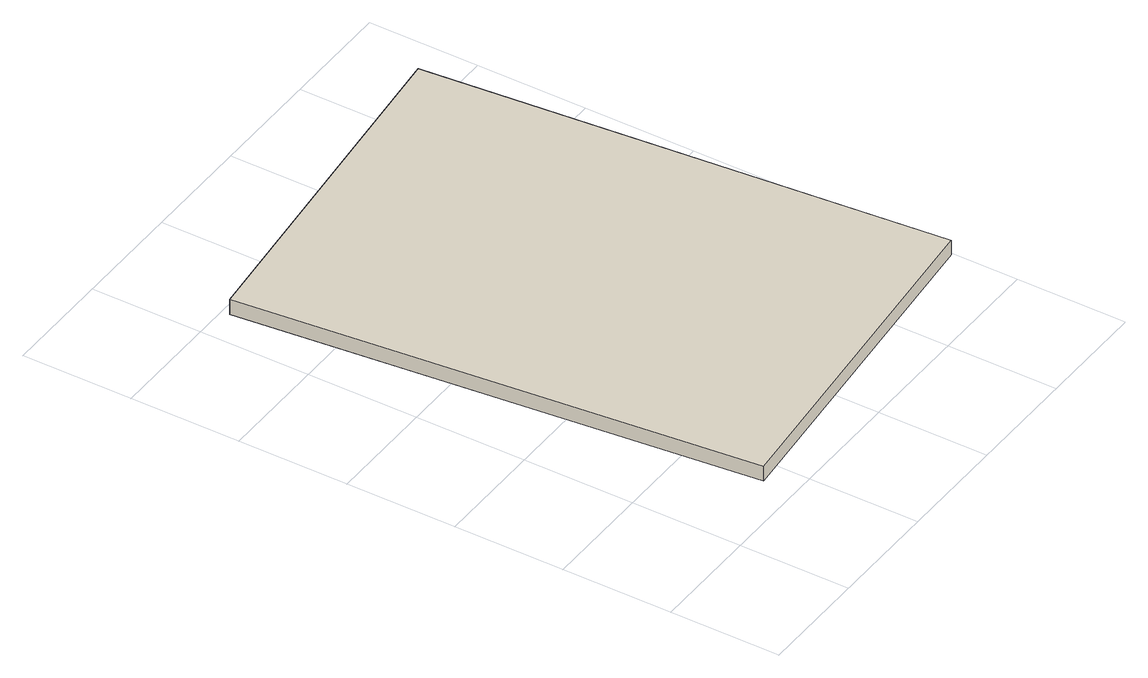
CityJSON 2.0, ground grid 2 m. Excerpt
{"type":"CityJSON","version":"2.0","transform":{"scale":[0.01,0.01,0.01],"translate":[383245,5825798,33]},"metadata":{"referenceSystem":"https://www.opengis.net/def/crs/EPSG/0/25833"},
"CityObjects":{
"building1":{"type":"Building","attributes":{"Gemeindeschluessel":"11000012","BezugspunktDach":"2200","function":"31001_2000","measuredHeight":0.286,"storeysAboveGround":1},"address":[{"country":"Germany","locality":"Berlin","thoroughfareNumber":"42","thoroughfareName":"Werdohler Weg"}],"geometry":[{"type":"Solid","lod":"1","boundaries":[[[[0,1,2,3]],[[4,5,6,7]],[[4,7,3,2]],[[5,4,2,1]],[[6,5,1,0]],[[7,6,0,3]]]]}]}
},
"vertices":[
[158,57,84],[797,120,84],[713,1054,84],[63,986,84],[713,1054,55],[797,120,55],[158,57,55],[63,986,55]
]}
